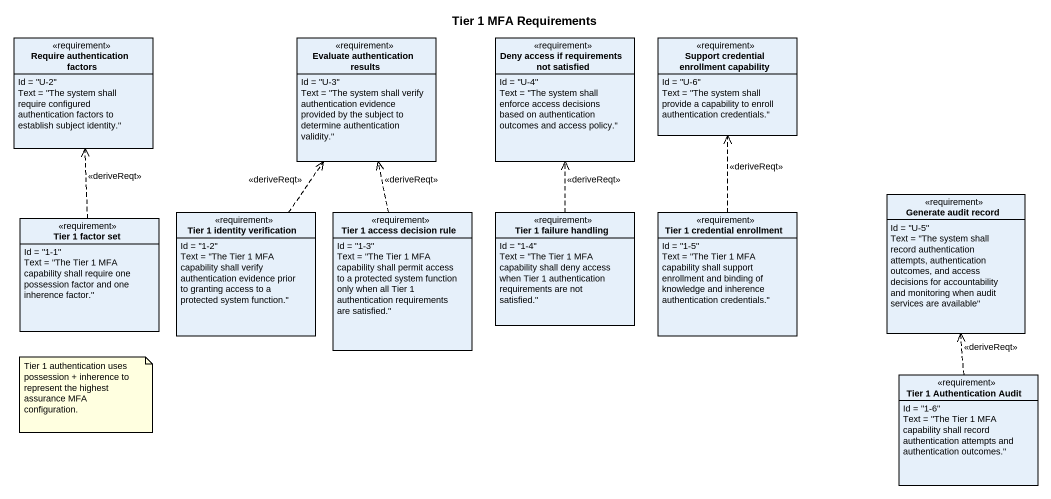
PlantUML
@startuml
title Tier 1 MFA Requirements
hide circle
hide empty members
class "Require authentication factors" as Require_authentication <<requirement>> {
  Id = "U-2"
  Text = "The system shall require configured authentication factors to establish subject identity."
}
class "Evaluate authentication results" as Evaluate_authentication <<requirement>> {
  Id = "U-3"
  Text = "The system shall verify authentication evidence provided by the subject to determine authentication validity."
}
class "Deny access if requirements not satisfied" as Deny_access_if_requirements <<requirement>> {
  Id = "U-4"
  Text = "The system shall enforce access decisions based on authentication outcomes and access policy."
}
class "Support credential enrollment capability" as Support_credential <<requirement>> {
  Id = "U-6"
  Text = "The system shall provide a capability to enroll authentication credentials."
}
class "Generate audit record" as Generate_audit_record <<requirement>> {
  Id = "U-5"
  Text = "The system shall record authentication attempts, authentication outcomes, and access decisions for accountability and monitoring when audit services are available"
}
class "Tier 1 factor set" as Tier_1_factor_set <<requirement>> {
  Id = "1-1"
  Text = "The Tier 1 MFA capability shall require one possession factor and one inherence factor."
}
class "Tier 1 identity verification" as Tier_1_identity_verification <<requirement>> {
  Id = "1-2"
  Text = "The Tier 1 MFA capability shall verify authentication evidence prior to granting access to a protected system function."
}
class "Tier 1 access decision rule" as Tier_1_access_decision_rule <<requirement>> {
  Id = "1-3"
  Text = "The Tier 1 MFA capability shall permit access to a protected system function only when all Tier 1 authentication requirements are satisfied."
}
class "Tier 1 failure handling" as Tier_1_failure_handling <<requirement>> {
  Id = "1-4"
  Text = "The Tier 1 MFA capability shall deny access when Tier 1 authentication requirements are not satisfied."
}
class "Tier 1 credential enrollment" as Tier_1_credential_enrollment <<requirement>> {
  Id = "1-5"
  Text = "The Tier 1 MFA capability shall support enrollment and binding of knowledge and inherence authentication credentials."
}
class "Tier 1 Authentication Audit" as Tier_1_Authentication_Audit <<requirement>> {
  Id = "1-6"
  Text = "The Tier 1 MFA capability shall record authentication attempts and authentication outcomes."
}
Tier_1_factor_set .up.> Require_authentication : <<deriveReqt>>
Tier_1_identity_verification .up.> Evaluate_authentication : <<deriveReqt>>
Tier_1_access_decision_rule .up.> Evaluate_authentication : <<deriveReqt>>
Tier_1_failure_handling .up.> Deny_access_if_requirements : <<deriveReqt>>
Tier_1_credential_enrollment .up.> Support_credential : <<deriveReqt>>
Tier_1_Authentication_Audit .up.> Generate_audit_record : <<deriveReqt>>
note as N1
  Tier 1 authentication uses possession + inherence to represent the highest assurance MFA configuration.
end note
@enduml
